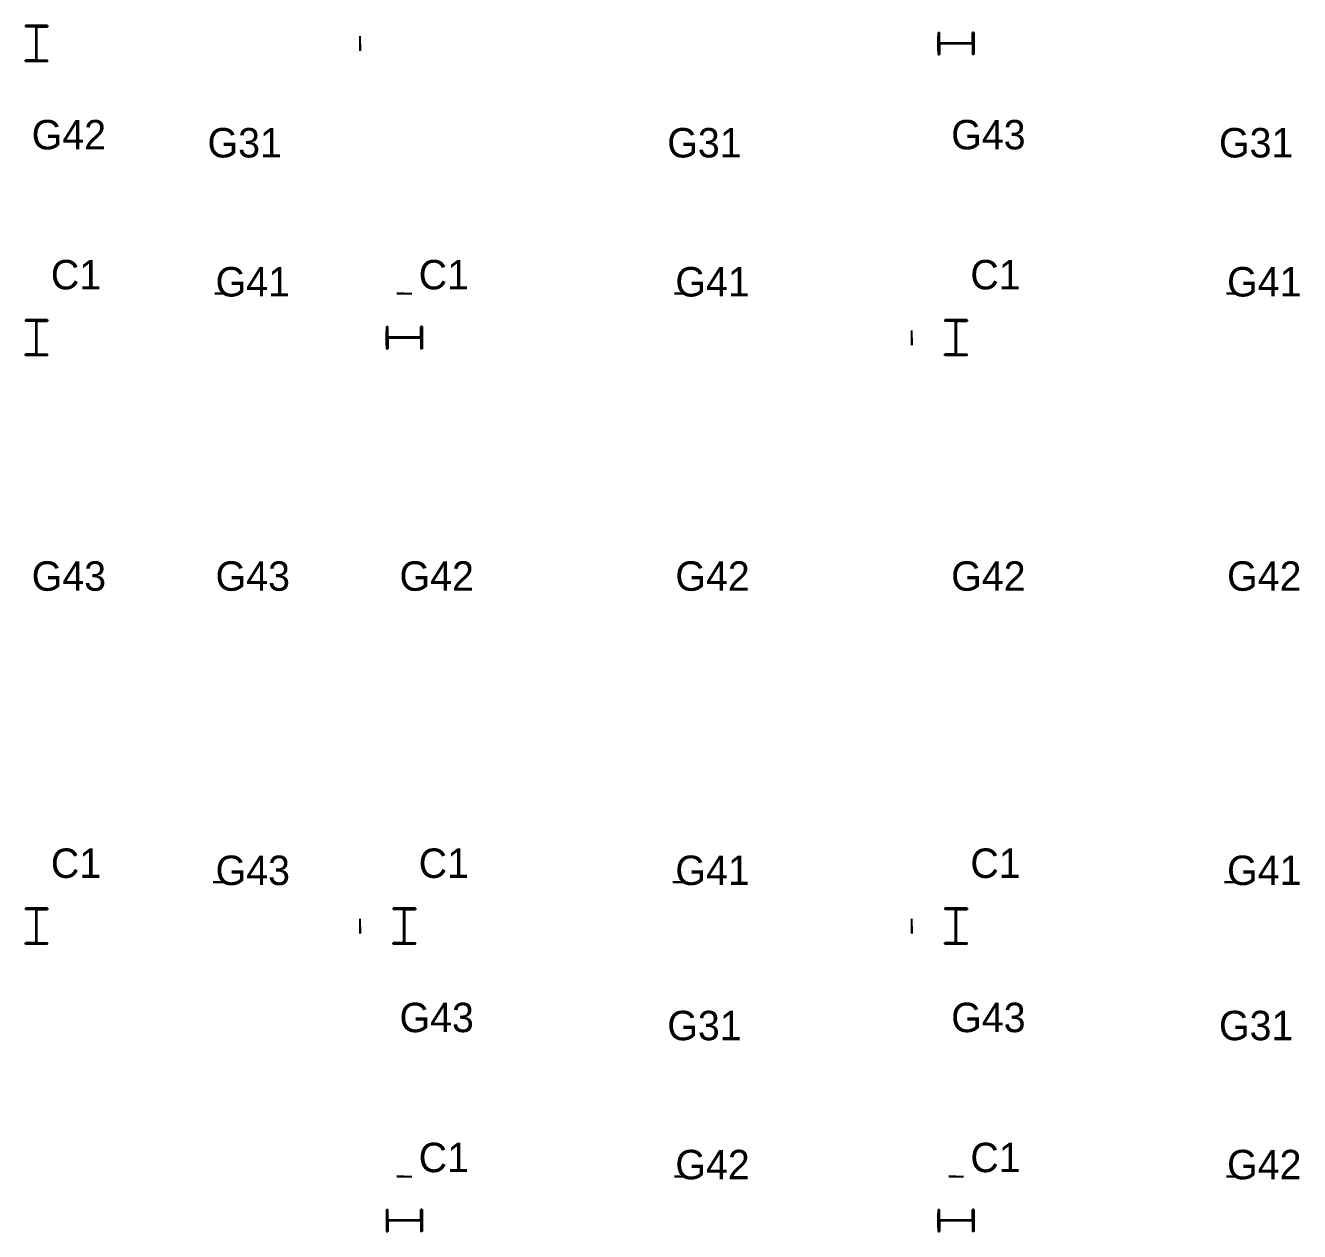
# Model space of a CAD drawing. Extents: x 0 to 468522, y -150 to 33063.
# Drawn here: x 199850 to 217169, y -150 to 16244 of the extents above; entities that cross this region are included whole.
import ezdxf
from ezdxf.enums import TextEntityAlignment as Align

# ---------------------------------------------------------------- set-up
doc = ezdxf.new("R2010")
doc.units = 0

msp = doc.modelspace()

# ---------------------------------------------------------------- linework, layer by layer
at = {"layer": 'C1'}
for p, q in [((200150, 16244, 3330), (199850, 16244, 3330)), ((199850, 16244, 3330), (199850, 16226, 3330)), ((200150, 16244), (199850, 16244)), ((199850, 16244), (199850, 16226)), ((199994.5, 16226, 3330), (199850, 16226, 3330)), ((199994.5, 16226), (199850, 16226)), ((199994.5, 15774, 3330), (199994.5, 16226, 3330)), ((199994.5, 16226, 3330), (199994.5, 16226, 3330)), ((199994.5, 16226, 3330), (199994.5, 16226, 3330)), ((199994.5, 16226, 3330), (199994.5, 16226, 3330)), ((199994.5, 15774), (199994.5, 16226)), ((199994.5, 16226), (199994.5, 16226)), ((199994.5, 16226), (199994.5, 16226)), ((199994.5, 16226), (199994.5, 16226)), ((200005.5, 15774, 3330), (200005.5, 16226, 3330)), ((200005.5, 16226, 3330), (200005.5, 16226, 3330)), ((200005.5, 16226, 3330), (200005.5, 16226, 3330)), ((200005.5, 16226, 3330), (200005.5, 16226, 3330)), ((200005.5, 16226, 3330), (200150, 16226, 3330)), ((200005.5, 15774), (200005.5, 16226)), ((200005.5, 16226), (200005.5, 16226)), ((200005.5, 16226), (200005.5, 16226)), ((200005.5, 16226), (200005.5, 16226)), ((200005.5, 16226), (200150, 16226)), ((200150, 16244, 3330), (200150, 16226, 3330)), ((200150, 16244), (200150, 16226)), ((212256, 16150, 3330), (212256, 15850, 3330)), ((212256, 16150, 3330), (212274, 16150, 3330)), ((212256, 16150), (212256, 15850)), ((212256, 16150), (212274, 16150)), ((212274, 16005.5, 3330), (212274, 16150, 3330)), ((212274, 16005.5), (212274, 16150)), ((212726, 16005.5, 3330), (212726, 16150, 3330)), ((212744, 16150, 3330), (212726, 16150, 3330)), ((212726, 16005.5), (212726, 16150)), ((212744, 16150), (212726, 16150)), ((212744, 16150, 3330), (212744, 15850, 3330)), ((212744, 16150), (212744, 15850)), ((212726, 16005.5, 3330), (212274, 16005.5, 3330)), ((212274, 16005.5, 3330), (212274, 16005.5, 3330)), ((212274, 16005.5, 3330), (212274, 16005.5, 3330)), ((212274, 16005.5, 3330), (212274, 16005.5, 3330)), ((212726, 16005.5), (212274, 16005.5)), ((212274, 16005.5), (212274, 16005.5)), ((212274, 16005.5), (212274, 16005.5)), ((212274, 16005.5), (212274, 16005.5)), ((212726, 15994.5, 3330), (212274, 15994.5, 3330)), ((212274, 15994.5, 3330), (212274, 15994.5, 3330)), ((212274, 15994.5, 3330), (212274, 15994.5, 3330)), ((212274, 15994.5, 3330), (212274, 15994.5, 3330)), ((212274, 15994.5, 3330), (212274, 15850, 3330)), ((212726, 15994.5), (212274, 15994.5)), ((212274, 15994.5), (212274, 15994.5)), ((212274, 15994.5), (212274, 15994.5)), ((212274, 15994.5), (212274, 15994.5)), ((212274, 15994.5), (212274, 15850)), ((212726, 16005.5, 3330), (212726, 16005.5, 3330)), ((212726, 16005.5, 3330), (212726, 16005.5, 3330)), ((212726, 16005.5, 3330), (212726, 16005.5, 3330)), ((212726, 16005.5), (212726, 16005.5)), ((212726, 16005.5), (212726, 16005.5)), ((212726, 16005.5), (212726, 16005.5)), ((212726, 15994.5, 3330), (212726, 15994.5, 3330)), ((212726, 15994.5, 3330), (212726, 15994.5, 3330)), ((212726, 15994.5, 3330), (212726, 15994.5, 3330)), ((212726, 15994.5, 3330), (212726, 15850, 3330)), ((212726, 15994.5), (212726, 15994.5)), ((212726, 15994.5), (212726, 15994.5)), ((212726, 15994.5), (212726, 15994.5)), ((212726, 15994.5), (212726, 15850)), ((199994.5, 15774, 3330), (199850, 15774, 3330)), ((199850, 15756, 3330), (199850, 15774, 3330)), ((199994.5, 15774), (199850, 15774)), ((199850, 15756), (199850, 15774)), ((199994.5, 15774, 3330), (199994.5, 15774, 3330)), ((199994.5, 15774, 3330), (199994.5, 15774, 3330)), ((199994.5, 15774, 3330), (199994.5, 15774, 3330)), ((199994.5, 15774), (199994.5, 15774)), ((199994.5, 15774), (199994.5, 15774)), ((199994.5, 15774), (199994.5, 15774)), ((200005.5, 15774, 3330), (200005.5, 15774, 3330)), ((200005.5, 15774, 3330), (200005.5, 15774, 3330)), ((200005.5, 15774, 3330), (200005.5, 15774, 3330)), ((200005.5, 15774, 3330), (200150, 15774, 3330)), ((200005.5, 15774), (200005.5, 15774)), ((200005.5, 15774), (200005.5, 15774)), ((200005.5, 15774), (200005.5, 15774)), ((200005.5, 15774), (200150, 15774)), ((200150, 15756, 3330), (200150, 15774, 3330)), ((200150, 15756), (200150, 15774)), ((212256, 15850, 3330), (212274, 15850, 3330)), ((212256, 15850), (212274, 15850)), ((212744, 15850, 3330), (212726, 15850, 3330)), ((212744, 15850), (212726, 15850)), ((200150, 15756, 3330), (199850, 15756, 3330)), ((200150, 15756), (199850, 15756)), ((200150, 12244, 3330), (199850, 12244, 3330)), ((199850, 12244, 3330), (199850, 12226, 3330)), ((200150, 12244), (199850, 12244)), ((199850, 12244), (199850, 12226)), ((199994.5, 12226, 3330), (199850, 12226, 3330)), ((199994.5, 12226), (199850, 12226)), ((199994.5, 11774, 3330), (199994.5, 12226, 3330)), ((199994.5, 12226, 3330), (199994.5, 12226, 3330)), ((199994.5, 12226, 3330), (199994.5, 12226, 3330)), ((199994.5, 12226, 3330), (199994.5, 12226, 3330)), ((199994.5, 11774), (199994.5, 12226)), ((199994.5, 12226), (199994.5, 12226)), ((199994.5, 12226), (199994.5, 12226)), ((199994.5, 12226), (199994.5, 12226)), ((200005.5, 11774, 3330), (200005.5, 12226, 3330)), ((200005.5, 12226, 3330), (200005.5, 12226, 3330)), ((200005.5, 12226, 3330), (200005.5, 12226, 3330)), ((200005.5, 12226, 3330), (200005.5, 12226, 3330)), ((200005.5, 12226, 3330), (200150, 12226, 3330)), ((200005.5, 11774), (200005.5, 12226)), ((200005.5, 12226), (200005.5, 12226)), ((200005.5, 12226), (200005.5, 12226)), ((200005.5, 12226), (200005.5, 12226)), ((200005.5, 12226), (200150, 12226)), ((200150, 12244, 3330), (200150, 12226, 3330)), ((200150, 12244), (200150, 12226)), ((204756, 12150, 3330), (204756, 11850, 3330)), ((204756, 12150, 3330), (204774, 12150, 3330)), ((204756, 12150), (204756, 11850)), ((204756, 12150), (204774, 12150)), ((204774, 12005.5, 3330), (204774, 12150, 3330)), ((204774, 12005.5), (204774, 12150)), ((205226, 12005.5, 3330), (205226, 12150, 3330)), ((205244, 12150, 3330), (205226, 12150, 3330)), ((205226, 12005.5), (205226, 12150)), ((205244, 12150), (205226, 12150)), ((205244, 12150, 3330), (205244, 11850, 3330)), ((205244, 12150), (205244, 11850)), ((212650, 12244, 3330), (212350, 12244, 3330)), ((212350, 12244, 3330), (212350, 12226, 3330)), ((212650, 12244), (212350, 12244)), ((212350, 12244), (212350, 12226)), ((212494.5, 12226, 3330), (212350, 12226, 3330)), ((212494.5, 12226), (212350, 12226)), ((212494.5, 11774, 3330), (212494.5, 12226, 3330)), ((212494.5, 12226, 3330), (212494.5, 12226, 3330)), ((212494.5, 12226, 3330), (212494.5, 12226, 3330)), ((212494.5, 12226, 3330), (212494.5, 12226, 3330)), ((212494.5, 11774), (212494.5, 12226)), ((212494.5, 12226), (212494.5, 12226)), ((212494.5, 12226), (212494.5, 12226)), ((212494.5, 12226), (212494.5, 12226)), ((212505.5, 11774, 3330), (212505.5, 12226, 3330)), ((212505.5, 12226, 3330), (212505.5, 12226, 3330)), ((212505.5, 12226, 3330), (212505.5, 12226, 3330)), ((212505.5, 12226, 3330), (212505.5, 12226, 3330)), ((212505.5, 12226, 3330), (212650, 12226, 3330)), ((212505.5, 11774), (212505.5, 12226)), ((212505.5, 12226), (212505.5, 12226)), ((212505.5, 12226), (212505.5, 12226)), ((212505.5, 12226), (212505.5, 12226)), ((212505.5, 12226), (212650, 12226)), ((212650, 12244, 3330), (212650, 12226, 3330)), ((212650, 12244), (212650, 12226)), ((205226, 12005.5, 3330), (204774, 12005.5, 3330)), ((204774, 12005.5, 3330), (204774, 12005.5, 3330)), ((204774, 12005.5, 3330), (204774, 12005.5, 3330)), ((204774, 12005.5, 3330), (204774, 12005.5, 3330)), ((205226, 12005.5), (204774, 12005.5)), ((204774, 12005.5), (204774, 12005.5)), ((204774, 12005.5), (204774, 12005.5)), ((204774, 12005.5), (204774, 12005.5)), ((205226, 11994.5, 3330), (204774, 11994.5, 3330)), ((204774, 11994.5, 3330), (204774, 11994.5, 3330)), ((204774, 11994.5, 3330), (204774, 11994.5, 3330)), ((204774, 11994.5, 3330), (204774, 11994.5, 3330)), ((204774, 11994.5, 3330), (204774, 11850, 3330)), ((205226, 11994.5), (204774, 11994.5)), ((204774, 11994.5), (204774, 11994.5)), ((204774, 11994.5), (204774, 11994.5)), ((204774, 11994.5), (204774, 11994.5)), ((204774, 11994.5), (204774, 11850)), ((205226, 12005.5, 3330), (205226, 12005.5, 3330)), ((205226, 12005.5, 3330), (205226, 12005.5, 3330)), ((205226, 12005.5, 3330), (205226, 12005.5, 3330)), ((205226, 12005.5), (205226, 12005.5)), ((205226, 12005.5), (205226, 12005.5)), ((205226, 12005.5), (205226, 12005.5)), ((205226, 11994.5, 3330), (205226, 11994.5, 3330)), ((205226, 11994.5, 3330), (205226, 11994.5, 3330)), ((205226, 11994.5, 3330), (205226, 11994.5, 3330)), ((205226, 11994.5, 3330), (205226, 11850, 3330)), ((205226, 11994.5), (205226, 11994.5)), ((205226, 11994.5), (205226, 11994.5)), ((205226, 11994.5), (205226, 11994.5)), ((205226, 11994.5), (205226, 11850)), ((204756, 11850, 3330), (204774, 11850, 3330)), ((204756, 11850), (204774, 11850)), ((205244, 11850, 3330), (205226, 11850, 3330)), ((205244, 11850), (205226, 11850)), ((199994.5, 11774, 3330), (199850, 11774, 3330)), ((199850, 11756, 3330), (199850, 11774, 3330)), ((199994.5, 11774), (199850, 11774)), ((199850, 11756), (199850, 11774)), ((200150, 11756, 3330), (199850, 11756, 3330)), ((200150, 11756), (199850, 11756)), ((199994.5, 11774, 3330), (199994.5, 11774, 3330)), ((199994.5, 11774, 3330), (199994.5, 11774, 3330)), ((199994.5, 11774, 3330), (199994.5, 11774, 3330)), ((199994.5, 11774), (199994.5, 11774)), ((199994.5, 11774), (199994.5, 11774)), ((199994.5, 11774), (199994.5, 11774)), ((200005.5, 11774, 3330), (200005.5, 11774, 3330)), ((200005.5, 11774, 3330), (200005.5, 11774, 3330)), ((200005.5, 11774, 3330), (200005.5, 11774, 3330)), ((200005.5, 11774, 3330), (200150, 11774, 3330)), ((200005.5, 11774), (200005.5, 11774)), ((200005.5, 11774), (200005.5, 11774)), ((200005.5, 11774), (200005.5, 11774)), ((200005.5, 11774), (200150, 11774)), ((200150, 11756, 3330), (200150, 11774, 3330)), ((200150, 11756), (200150, 11774)), ((212494.5, 11774, 3330), (212350, 11774, 3330)), ((212350, 11756, 3330), (212350, 11774, 3330)), ((212494.5, 11774), (212350, 11774)), ((212350, 11756), (212350, 11774)), ((212650, 11756, 3330), (212350, 11756, 3330)), ((212650, 11756), (212350, 11756)), ((212494.5, 11774, 3330), (212494.5, 11774, 3330)), ((212494.5, 11774, 3330), (212494.5, 11774, 3330)), ((212494.5, 11774, 3330), (212494.5, 11774, 3330)), ((212494.5, 11774), (212494.5, 11774)), ((212494.5, 11774), (212494.5, 11774)), ((212494.5, 11774), (212494.5, 11774)), ((212505.5, 11774, 3330), (212505.5, 11774, 3330)), ((212505.5, 11774, 3330), (212505.5, 11774, 3330)), ((212505.5, 11774, 3330), (212505.5, 11774, 3330)), ((212505.5, 11774, 3330), (212650, 11774, 3330)), ((212505.5, 11774), (212505.5, 11774)), ((212505.5, 11774), (212505.5, 11774)), ((212505.5, 11774), (212505.5, 11774)), ((212505.5, 11774), (212650, 11774)), ((212650, 11756, 3330), (212650, 11774, 3330)), ((212650, 11756), (212650, 11774)), ((200150, 4244, 3330), (199850, 4244, 3330)), ((199850, 4244, 3330), (199850, 4226, 3330)), ((200150, 4244), (199850, 4244)), ((199850, 4244), (199850, 4226)), ((199994.5, 4226, 3330), (199850, 4226, 3330)), ((199994.5, 4226), (199850, 4226)), ((199994.5, 3774, 3330), (199994.5, 4226, 3330)), ((199994.5, 4226, 3330), (199994.5, 4226, 3330)), ((199994.5, 4226, 3330), (199994.5, 4226, 3330)), ((199994.5, 4226, 3330), (199994.5, 4226, 3330)), ((199994.5, 3774), (199994.5, 4226)), ((199994.5, 4226), (199994.5, 4226)), ((199994.5, 4226), (199994.5, 4226)), ((199994.5, 4226), (199994.5, 4226)), ((200005.5, 3774, 3330), (200005.5, 4226, 3330)), ((200005.5, 4226, 3330), (200005.5, 4226, 3330)), ((200005.5, 4226, 3330), (200005.5, 4226, 3330)), ((200005.5, 4226, 3330), (200005.5, 4226, 3330)), ((200005.5, 4226, 3330), (200150, 4226, 3330)), ((200005.5, 3774), (200005.5, 4226)), ((200005.5, 4226), (200005.5, 4226)), ((200005.5, 4226), (200005.5, 4226)), ((200005.5, 4226), (200005.5, 4226)), ((200005.5, 4226), (200150, 4226)), ((200150, 4244, 3330), (200150, 4226, 3330)), ((200150, 4244), (200150, 4226)), ((205150, 4244, 3330), (204850, 4244, 3330)), ((204850, 4244, 3330), (204850, 4226, 3330)), ((205150, 4244), (204850, 4244)), ((204850, 4244), (204850, 4226)), ((204994.5, 4226, 3330), (204850, 4226, 3330)), ((204994.5, 4226), (204850, 4226)), ((204994.5, 3774, 3330), (204994.5, 4226, 3330)), ((204994.5, 4226, 3330), (204994.5, 4226, 3330)), ((204994.5, 4226, 3330), (204994.5, 4226, 3330)), ((204994.5, 4226, 3330), (204994.5, 4226, 3330)), ((204994.5, 3774), (204994.5, 4226)), ((204994.5, 4226), (204994.5, 4226)), ((204994.5, 4226), (204994.5, 4226)), ((204994.5, 4226), (204994.5, 4226)), ((205005.5, 3774, 3330), (205005.5, 4226, 3330)), ((205005.5, 4226, 3330), (205005.5, 4226, 3330)), ((205005.5, 4226, 3330), (205005.5, 4226, 3330)), ((205005.5, 4226, 3330), (205005.5, 4226, 3330)), ((205005.5, 4226, 3330), (205150, 4226, 3330)), ((205005.5, 3774), (205005.5, 4226)), ((205005.5, 4226), (205005.5, 4226)), ((205005.5, 4226), (205005.5, 4226)), ((205005.5, 4226), (205005.5, 4226)), ((205005.5, 4226), (205150, 4226)), ((205150, 4244, 3330), (205150, 4226, 3330)), ((205150, 4244), (205150, 4226)), ((212650, 4244, 3330), (212350, 4244, 3330)), ((212350, 4244, 3330), (212350, 4226, 3330)), ((212650, 4244), (212350, 4244)), ((212350, 4244), (212350, 4226)), ((212494.5, 4226, 3330), (212350, 4226, 3330)), ((212494.5, 4226), (212350, 4226)), ((212494.5, 3774, 3330), (212494.5, 4226, 3330)), ((212494.5, 4226, 3330), (212494.5, 4226, 3330)), ((212494.5, 4226, 3330), (212494.5, 4226, 3330)), ((212494.5, 4226, 3330), (212494.5, 4226, 3330)), ((212494.5, 3774), (212494.5, 4226)), ((212494.5, 4226), (212494.5, 4226)), ((212494.5, 4226), (212494.5, 4226)), ((212494.5, 4226), (212494.5, 4226)), ((212505.5, 3774, 3330), (212505.5, 4226, 3330)), ((212505.5, 4226, 3330), (212505.5, 4226, 3330)), ((212505.5, 4226, 3330), (212505.5, 4226, 3330)), ((212505.5, 4226, 3330), (212505.5, 4226, 3330)), ((212505.5, 4226, 3330), (212650, 4226, 3330)), ((212505.5, 3774), (212505.5, 4226)), ((212505.5, 4226), (212505.5, 4226)), ((212505.5, 4226), (212505.5, 4226)), ((212505.5, 4226), (212505.5, 4226)), ((212505.5, 4226), (212650, 4226)), ((212650, 4244, 3330), (212650, 4226, 3330)), ((212650, 4244), (212650, 4226)), ((199994.5, 3774, 3330), (199850, 3774, 3330)), ((199850, 3756, 3330), (199850, 3774, 3330)), ((199994.5, 3774), (199850, 3774)), ((199850, 3756), (199850, 3774)), ((200150, 3756, 3330), (199850, 3756, 3330)), ((200150, 3756), (199850, 3756)), ((199994.5, 3774, 3330), (199994.5, 3774, 3330)), ((199994.5, 3774, 3330), (199994.5, 3774, 3330)), ((199994.5, 3774, 3330), (199994.5, 3774, 3330)), ((199994.5, 3774), (199994.5, 3774)), ((199994.5, 3774), (199994.5, 3774)), ((199994.5, 3774), (199994.5, 3774)), ((200005.5, 3774, 3330), (200005.5, 3774, 3330)), ((200005.5, 3774, 3330), (200005.5, 3774, 3330)), ((200005.5, 3774, 3330), (200005.5, 3774, 3330)), ((200005.5, 3774, 3330), (200150, 3774, 3330)), ((200005.5, 3774), (200005.5, 3774)), ((200005.5, 3774), (200005.5, 3774)), ((200005.5, 3774), (200005.5, 3774)), ((200005.5, 3774), (200150, 3774)), ((200150, 3756, 3330), (200150, 3774, 3330)), ((200150, 3756), (200150, 3774)), ((204994.5, 3774, 3330), (204850, 3774, 3330)), ((204850, 3756, 3330), (204850, 3774, 3330)), ((204994.5, 3774), (204850, 3774)), ((204850, 3756), (204850, 3774)), ((205150, 3756, 3330), (204850, 3756, 3330)), ((205150, 3756), (204850, 3756)), ((204994.5, 3774, 3330), (204994.5, 3774, 3330)), ((204994.5, 3774, 3330), (204994.5, 3774, 3330)), ((204994.5, 3774, 3330), (204994.5, 3774, 3330)), ((204994.5, 3774), (204994.5, 3774)), ((204994.5, 3774), (204994.5, 3774)), ((204994.5, 3774), (204994.5, 3774)), ((205005.5, 3774, 3330), (205005.5, 3774, 3330)), ((205005.5, 3774, 3330), (205005.5, 3774, 3330)), ((205005.5, 3774, 3330), (205005.5, 3774, 3330)), ((205005.5, 3774, 3330), (205150, 3774, 3330)), ((205005.5, 3774), (205005.5, 3774)), ((205005.5, 3774), (205005.5, 3774)), ((205005.5, 3774), (205005.5, 3774)), ((205005.5, 3774), (205150, 3774)), ((205150, 3756, 3330), (205150, 3774, 3330)), ((205150, 3756), (205150, 3774)), ((212494.5, 3774, 3330), (212350, 3774, 3330)), ((212350, 3756, 3330), (212350, 3774, 3330)), ((212494.5, 3774), (212350, 3774)), ((212350, 3756), (212350, 3774)), ((212650, 3756, 3330), (212350, 3756, 3330)), ((212650, 3756), (212350, 3756)), ((212494.5, 3774, 3330), (212494.5, 3774, 3330)), ((212494.5, 3774, 3330), (212494.5, 3774, 3330)), ((212494.5, 3774, 3330), (212494.5, 3774, 3330)), ((212494.5, 3774), (212494.5, 3774)), ((212494.5, 3774), (212494.5, 3774)), ((212494.5, 3774), (212494.5, 3774)), ((212505.5, 3774, 3330), (212505.5, 3774, 3330)), ((212505.5, 3774, 3330), (212505.5, 3774, 3330)), ((212505.5, 3774, 3330), (212505.5, 3774, 3330)), ((212505.5, 3774, 3330), (212650, 3774, 3330)), ((212505.5, 3774), (212505.5, 3774)), ((212505.5, 3774), (212505.5, 3774)), ((212505.5, 3774), (212505.5, 3774)), ((212505.5, 3774), (212650, 3774)), ((212650, 3756, 3330), (212650, 3774, 3330)), ((212650, 3756), (212650, 3774)), ((204756, 150, 3330), (204756, -150, 3330)), ((204756, 150, 3330), (204774, 150, 3330)), ((204756, 150), (204756, -150)), ((204756, 150), (204774, 150)), ((204774, 5.5, 3330), (204774, 150, 3330)), ((204774, 5.5), (204774, 150)), ((205226, 5.5, 3330), (204774, 5.5, 3330)), ((204774, 5.5, 3330), (204774, 5.5, 3330)), ((204774, 5.5, 3330), (204774, 5.5, 3330)), ((204774, 5.5, 3330), (204774, 5.5, 3330)), ((205226, 5.5), (204774, 5.5)), ((204774, 5.5), (204774, 5.5)), ((204774, 5.5), (204774, 5.5)), ((204774, 5.5), (204774, 5.5)), ((205226, 5.5, 3330), (205226, 150, 3330)), ((205244, 150, 3330), (205226, 150, 3330)), ((205226, 5.5), (205226, 150)), ((205244, 150), (205226, 150)), ((205226, 5.5, 3330), (205226, 5.5, 3330)), ((205226, 5.5, 3330), (205226, 5.5, 3330)), ((205226, 5.5, 3330), (205226, 5.5, 3330)), ((205226, 5.5), (205226, 5.5)), ((205226, 5.5), (205226, 5.5)), ((205226, 5.5), (205226, 5.5)), ((205244, 150, 3330), (205244, -150, 3330)), ((205244, 150), (205244, -150)), ((212256, 150, 3330), (212256, -150, 3330)), ((212256, 150, 3330), (212274, 150, 3330)), ((212256, 150), (212256, -150)), ((212256, 150), (212274, 150)), ((212274, 5.5, 3330), (212274, 150, 3330)), ((212274, 5.5), (212274, 150)), ((212726, 5.5, 3330), (212274, 5.5, 3330)), ((212274, 5.5, 3330), (212274, 5.5, 3330)), ((212274, 5.5, 3330), (212274, 5.5, 3330)), ((212274, 5.5, 3330), (212274, 5.5, 3330)), ((212726, 5.5), (212274, 5.5)), ((212274, 5.5), (212274, 5.5)), ((212274, 5.5), (212274, 5.5)), ((212274, 5.5), (212274, 5.5)), ((212726, 5.5, 3330), (212726, 150, 3330)), ((212744, 150, 3330), (212726, 150, 3330)), ((212726, 5.5), (212726, 150)), ((212744, 150), (212726, 150)), ((212726, 5.5, 3330), (212726, 5.5, 3330)), ((212726, 5.5, 3330), (212726, 5.5, 3330)), ((212726, 5.5, 3330), (212726, 5.5, 3330)), ((212726, 5.5), (212726, 5.5)), ((212726, 5.5), (212726, 5.5)), ((212726, 5.5), (212726, 5.5)), ((212744, 150, 3330), (212744, -150, 3330)), ((212744, 150), (212744, -150)), ((204756, -150, 3330), (204774, -150, 3330)), ((204756, -150), (204774, -150)), ((205226, -5.5, 3330), (204774, -5.5, 3330)), ((204774, -5.5, 3330), (204774, -5.5, 3330)), ((204774, -5.5, 3330), (204774, -5.5, 3330)), ((204774, -5.5, 3330), (204774, -5.5, 3330)), ((204774, -5.5, 3330), (204774, -150, 3330)), ((205226, -5.5), (204774, -5.5)), ((204774, -5.5), (204774, -5.5)), ((204774, -5.5), (204774, -5.5)), ((204774, -5.5), (204774, -5.5)), ((204774, -5.5), (204774, -150)), ((205226, -5.5, 3330), (205226, -5.5, 3330)), ((205226, -5.5, 3330), (205226, -5.5, 3330)), ((205226, -5.5, 3330), (205226, -5.5, 3330)), ((205226, -5.5, 3330), (205226, -150, 3330)), ((205226, -5.5), (205226, -5.5)), ((205226, -5.5), (205226, -5.5)), ((205226, -5.5), (205226, -5.5)), ((205226, -5.5), (205226, -150)), ((205244, -150, 3330), (205226, -150, 3330)), ((205244, -150), (205226, -150)), ((212256, -150, 3330), (212274, -150, 3330)), ((212256, -150), (212274, -150)), ((212726, -5.5, 3330), (212274, -5.5, 3330)), ((212274, -5.5, 3330), (212274, -5.5, 3330)), ((212274, -5.5, 3330), (212274, -5.5, 3330)), ((212274, -5.5, 3330), (212274, -5.5, 3330)), ((212274, -5.5, 3330), (212274, -150, 3330)), ((212726, -5.5), (212274, -5.5)), ((212274, -5.5), (212274, -5.5)), ((212274, -5.5), (212274, -5.5)), ((212274, -5.5), (212274, -5.5)), ((212274, -5.5), (212274, -150)), ((212726, -5.5, 3330), (212726, -5.5, 3330)), ((212726, -5.5, 3330), (212726, -5.5, 3330)), ((212726, -5.5, 3330), (212726, -5.5, 3330)), ((212726, -5.5, 3330), (212726, -150, 3330)), ((212726, -5.5), (212726, -5.5)), ((212726, -5.5), (212726, -5.5)), ((212726, -5.5), (212726, -5.5)), ((212726, -5.5), (212726, -150)), ((212744, -150, 3330), (212726, -150, 3330)), ((212744, -150), (212726, -150))]:
    msp.add_line(p, q, dxfattribs=at)
at = {"layer": 'G31', "extrusion": (0, 1, 0)}
for p, q in [((202425, 12600, 3480), (202575, 12600, 3480)), ((202425, 12600, 3180), (202575, 12600, 3180)), ((202496.75, 12600, 3471), (202425, 12600, 3471)), ((202425, 12600, 3480), (202425, 12600, 3471)), ((202496.75, 12600, 3189), (202425, 12600, 3189)), ((202425, 12600, 3180), (202425, 12600, 3189)), ((202496.75, 12600, 3189), (202496.75, 12600, 3471)), ((202496.75, 12600, 3471), (202496.75, 12600, 3471)), ((202496.75, 12600, 3189), (202496.75, 12600, 3189)), ((202496.75, 12600, 3471), (202496.75, 12600, 3471)), ((202496.75, 12600, 3189), (202496.75, 12600, 3189)), ((202496.75, 12600, 3471), (202496.75, 12600, 3471)), ((202496.75, 12600, 3189), (202496.75, 12600, 3189)), ((202503.25, 12600, 3189), (202503.25, 12600, 3471)), ((202503.25, 12600, 3189), (202503.25, 12600, 3189)), ((202503.25, 12600, 3471), (202503.25, 12600, 3471)), ((202503.25, 12600, 3189), (202503.25, 12600, 3189)), ((202503.25, 12600, 3471), (202503.25, 12600, 3471)), ((202503.25, 12600, 3189), (202503.25, 12600, 3189)), ((202503.25, 12600, 3471), (202503.25, 12600, 3471)), ((202503.25, 12600, 3471), (202575, 12600, 3471)), ((202503.25, 12600, 3189), (202575, 12600, 3189)), ((202575, 12600, 3480), (202575, 12600, 3471)), ((202575, 12600, 3180), (202575, 12600, 3189)), ((208675, 12600, 3480), (208825, 12600, 3480)), ((208675, 12600, 3180), (208825, 12600, 3180)), ((208746.75, 12600, 3471), (208675, 12600, 3471)), ((208675, 12600, 3480), (208675, 12600, 3471)), ((208746.75, 12600, 3189), (208675, 12600, 3189)), ((208675, 12600, 3180), (208675, 12600, 3189)), ((208746.75, 12600, 3189), (208746.75, 12600, 3471)), ((208746.75, 12600, 3471), (208746.75, 12600, 3471)), ((208746.75, 12600, 3189), (208746.75, 12600, 3189)), ((208746.75, 12600, 3471), (208746.75, 12600, 3471)), ((208746.75, 12600, 3189), (208746.75, 12600, 3189)), ((208746.75, 12600, 3471), (208746.75, 12600, 3471)), ((208746.75, 12600, 3189), (208746.75, 12600, 3189)), ((208753.25, 12600, 3189), (208753.25, 12600, 3471)), ((208753.25, 12600, 3189), (208753.25, 12600, 3189)), ((208753.25, 12600, 3471), (208753.25, 12600, 3471)), ((208753.25, 12600, 3189), (208753.25, 12600, 3189)), ((208753.25, 12600, 3471), (208753.25, 12600, 3471)), ((208753.25, 12600, 3189), (208753.25, 12600, 3189)), ((208753.25, 12600, 3471), (208753.25, 12600, 3471)), ((208753.25, 12600, 3471), (208825, 12600, 3471)), ((208753.25, 12600, 3189), (208825, 12600, 3189)), ((208825, 12600, 3480), (208825, 12600, 3471)), ((208825, 12600, 3180), (208825, 12600, 3189)), ((216175, 12600, 3480), (216325, 12600, 3480)), ((216175, 12600, 3180), (216325, 12600, 3180)), ((216246.75, 12600, 3471), (216175, 12600, 3471)), ((216175, 12600, 3480), (216175, 12600, 3471)), ((216246.75, 12600, 3189), (216175, 12600, 3189)), ((216175, 12600, 3180), (216175, 12600, 3189)), ((216246.75, 12600, 3189), (216246.75, 12600, 3471)), ((216246.75, 12600, 3471), (216246.75, 12600, 3471)), ((216246.75, 12600, 3189), (216246.75, 12600, 3189)), ((216246.75, 12600, 3471), (216246.75, 12600, 3471)), ((216246.75, 12600, 3189), (216246.75, 12600, 3189)), ((216246.75, 12600, 3471), (216246.75, 12600, 3471)), ((216246.75, 12600, 3189), (216246.75, 12600, 3189)), ((216253.25, 12600, 3189), (216253.25, 12600, 3471)), ((216253.25, 12600, 3189), (216253.25, 12600, 3189)), ((216253.25, 12600, 3471), (216253.25, 12600, 3471)), ((216253.25, 12600, 3189), (216253.25, 12600, 3189)), ((216253.25, 12600, 3471), (216253.25, 12600, 3471)), ((216253.25, 12600, 3189), (216253.25, 12600, 3189)), ((216253.25, 12600, 3471), (216253.25, 12600, 3471)), ((216253.25, 12600, 3471), (216325, 12600, 3471)), ((216253.25, 12600, 3189), (216325, 12600, 3189)), ((216325, 12600, 3480), (216325, 12600, 3471)), ((216325, 12600, 3180), (216325, 12600, 3189)), ((208675, 600, 3480), (208825, 600, 3480)), ((208675, 600, 3180), (208825, 600, 3180)), ((208746.75, 600, 3471), (208675, 600, 3471)), ((208675, 600, 3480), (208675, 600, 3471)), ((208746.75, 600, 3189), (208675, 600, 3189)), ((208675, 600, 3180), (208675, 600, 3189)), ((208746.75, 600, 3189), (208746.75, 600, 3471)), ((208746.75, 600, 3471), (208746.75, 600, 3471)), ((208746.75, 600, 3189), (208746.75, 600, 3189)), ((208746.75, 600, 3471), (208746.75, 600, 3471)), ((208746.75, 600, 3189), (208746.75, 600, 3189)), ((208746.75, 600, 3471), (208746.75, 600, 3471)), ((208746.75, 600, 3189), (208746.75, 600, 3189)), ((208753.25, 600, 3189), (208753.25, 600, 3471)), ((208753.25, 600, 3189), (208753.25, 600, 3189)), ((208753.25, 600, 3471), (208753.25, 600, 3471)), ((208753.25, 600, 3189), (208753.25, 600, 3189)), ((208753.25, 600, 3471), (208753.25, 600, 3471)), ((208753.25, 600, 3189), (208753.25, 600, 3189)), ((208753.25, 600, 3471), (208753.25, 600, 3471)), ((208753.25, 600, 3471), (208825, 600, 3471)), ((208753.25, 600, 3189), (208825, 600, 3189)), ((208825, 600, 3480), (208825, 600, 3471)), ((208825, 600, 3180), (208825, 600, 3189)), ((216175, 600, 3480), (216325, 600, 3480)), ((216175, 600, 3180), (216325, 600, 3180)), ((216246.75, 600, 3471), (216175, 600, 3471)), ((216175, 600, 3480), (216175, 600, 3471)), ((216246.75, 600, 3189), (216175, 600, 3189)), ((216175, 600, 3180), (216175, 600, 3189)), ((216246.75, 600, 3189), (216246.75, 600, 3471)), ((216246.75, 600, 3471), (216246.75, 600, 3471)), ((216246.75, 600, 3189), (216246.75, 600, 3189)), ((216246.75, 600, 3471), (216246.75, 600, 3471)), ((216246.75, 600, 3189), (216246.75, 600, 3189)), ((216246.75, 600, 3471), (216246.75, 600, 3471)), ((216246.75, 600, 3189), (216246.75, 600, 3189)), ((216253.25, 600, 3189), (216253.25, 600, 3471)), ((216253.25, 600, 3189), (216253.25, 600, 3189)), ((216253.25, 600, 3471), (216253.25, 600, 3471)), ((216253.25, 600, 3189), (216253.25, 600, 3189)), ((216253.25, 600, 3471), (216253.25, 600, 3471)), ((216253.25, 600, 3189), (216253.25, 600, 3189)), ((216253.25, 600, 3471), (216253.25, 600, 3471)), ((216253.25, 600, 3471), (216325, 600, 3471)), ((216253.25, 600, 3189), (216325, 600, 3189)), ((216325, 600, 3480), (216325, 600, 3471)), ((216325, 600, 3180), (216325, 600, 3189))]:
    msp.add_line(p, q, dxfattribs=at)
at = {"layer": 'G41', "extrusion": (-1, 0, 0)}
for p, q in [((212256, 15900, 3530), (212256, 16100, 3530)), ((212256, 15900, 3130), (212256, 16100, 3130)), ((212256, 16006, 3508), (212256, 16100, 3508)), ((212256, 16100, 3530), (212256, 16100, 3508)), ((212256, 16006, 3152), (212256, 16100, 3152)), ((212256, 16100, 3130), (212256, 16100, 3152)), ((212256, 16006, 3152), (212256, 16006, 3508)), ((212256, 16006, 3152), (212256, 16006, 3152)), ((212256, 16006, 3508), (212256, 16006, 3508)), ((212256, 16006, 3152), (212256, 16006, 3152)), ((212256, 16006, 3508), (212256, 16006, 3508)), ((212256, 16006, 3152), (212256, 16006, 3152)), ((212256, 16006, 3508), (212256, 16006, 3508)), ((212256, 15994, 3152), (212256, 15994, 3508)), ((212256, 15994, 3508), (212256, 15994, 3508)), ((212256, 15994, 3152), (212256, 15994, 3152)), ((212256, 15994, 3508), (212256, 15994, 3508)), ((212256, 15994, 3152), (212256, 15994, 3152)), ((212256, 15994, 3508), (212256, 15994, 3508)), ((212256, 15994, 3152), (212256, 15994, 3152)), ((212256, 15994, 3508), (212256, 15900, 3508)), ((212256, 15994, 3152), (212256, 15900, 3152)), ((212256, 15900, 3530), (212256, 15900, 3508)), ((212256, 15900, 3130), (212256, 15900, 3152)), ((204756, 11900, 3530), (204756, 12100, 3530)), ((204756, 11900, 3130), (204756, 12100, 3130)), ((204756, 12006, 3508), (204756, 12100, 3508)), ((204756, 12100, 3530), (204756, 12100, 3508)), ((204756, 12006, 3152), (204756, 12100, 3152)), ((204756, 12100, 3130), (204756, 12100, 3152)), ((204756, 12006, 3152), (204756, 12006, 3508)), ((204756, 12006, 3152), (204756, 12006, 3152)), ((204756, 12006, 3508), (204756, 12006, 3508)), ((204756, 12006, 3152), (204756, 12006, 3152)), ((204756, 12006, 3508), (204756, 12006, 3508)), ((204756, 12006, 3152), (204756, 12006, 3152)), ((204756, 12006, 3508), (204756, 12006, 3508)), ((204756, 11994, 3152), (204756, 11994, 3508)), ((204756, 11994, 3508), (204756, 11994, 3508)), ((204756, 11994, 3152), (204756, 11994, 3152)), ((204756, 11994, 3508), (204756, 11994, 3508)), ((204756, 11994, 3152), (204756, 11994, 3152)), ((204756, 11994, 3508), (204756, 11994, 3508)), ((204756, 11994, 3152), (204756, 11994, 3152)), ((204756, 11994, 3508), (204756, 11900, 3508)), ((204756, 11994, 3152), (204756, 11900, 3152)), ((211900, 11900, 3530), (211900, 12100, 3530)), ((211900, 11900, 3130), (211900, 12100, 3130)), ((211900, 12006, 3508), (211900, 12100, 3508)), ((211900, 12100, 3530), (211900, 12100, 3508)), ((211900, 12006, 3152), (211900, 12100, 3152)), ((211900, 12100, 3130), (211900, 12100, 3152)), ((211900, 12006, 3152), (211900, 12006, 3508)), ((211900, 12006, 3152), (211900, 12006, 3152)), ((211900, 12006, 3508), (211900, 12006, 3508)), ((211900, 12006, 3152), (211900, 12006, 3152)), ((211900, 12006, 3508), (211900, 12006, 3508)), ((211900, 12006, 3152), (211900, 12006, 3152)), ((211900, 12006, 3508), (211900, 12006, 3508)), ((211900, 11994, 3152), (211900, 11994, 3508)), ((211900, 11994, 3508), (211900, 11994, 3508)), ((211900, 11994, 3152), (211900, 11994, 3152)), ((211900, 11994, 3508), (211900, 11994, 3508)), ((211900, 11994, 3152), (211900, 11994, 3152)), ((211900, 11994, 3508), (211900, 11994, 3508)), ((211900, 11994, 3152), (211900, 11994, 3152)), ((211900, 11994, 3508), (211900, 11900, 3508)), ((211900, 11994, 3152), (211900, 11900, 3152)), ((204756, 11900, 3530), (204756, 11900, 3508)), ((204756, 11900, 3130), (204756, 11900, 3152)), ((211900, 11900, 3530), (211900, 11900, 3508)), ((211900, 11900, 3130), (211900, 11900, 3152)), ((211900, 3900, 3530), (211900, 4100, 3530)), ((211900, 3900, 3130), (211900, 4100, 3130)), ((211900, 4006, 3508), (211900, 4100, 3508)), ((211900, 4100, 3530), (211900, 4100, 3508)), ((211900, 4006, 3152), (211900, 4100, 3152)), ((211900, 4100, 3130), (211900, 4100, 3152)), ((211900, 4006, 3152), (211900, 4006, 3508)), ((211900, 4006, 3152), (211900, 4006, 3152)), ((211900, 4006, 3508), (211900, 4006, 3508)), ((211900, 4006, 3152), (211900, 4006, 3152)), ((211900, 4006, 3508), (211900, 4006, 3508)), ((211900, 4006, 3152), (211900, 4006, 3152)), ((211900, 4006, 3508), (211900, 4006, 3508)), ((211900, 3994, 3152), (211900, 3994, 3508)), ((211900, 3994, 3508), (211900, 3994, 3508)), ((211900, 3994, 3152), (211900, 3994, 3152)), ((211900, 3994, 3508), (211900, 3994, 3508)), ((211900, 3994, 3152), (211900, 3994, 3152)), ((211900, 3994, 3508), (211900, 3994, 3508)), ((211900, 3994, 3152), (211900, 3994, 3152)), ((211900, 3994, 3508), (211900, 3900, 3508)), ((211900, 3994, 3152), (211900, 3900, 3152)), ((211900, 3900, 3530), (211900, 3900, 3508)), ((211900, 3900, 3130), (211900, 3900, 3152))]:
    msp.add_line(p, q, dxfattribs=at)
at = {"layer": 'G41', "extrusion": (0, 1, 0)}
for p, q in [((204900, 12600, 3530), (205100, 12600, 3530)), ((204900, 12600, 3130), (205100, 12600, 3130)), ((204994, 12600, 3508), (204900, 12600, 3508)), ((204900, 12600, 3530), (204900, 12600, 3508)), ((204994, 12600, 3152), (204900, 12600, 3152)), ((204900, 12600, 3130), (204900, 12600, 3152)), ((204994, 12600, 3152), (204994, 12600, 3508)), ((204994, 12600, 3508), (204994, 12600, 3508)), ((204994, 12600, 3152), (204994, 12600, 3152)), ((204994, 12600, 3508), (204994, 12600, 3508)), ((204994, 12600, 3152), (204994, 12600, 3152)), ((204994, 12600, 3508), (204994, 12600, 3508)), ((204994, 12600, 3152), (204994, 12600, 3152)), ((205006, 12600, 3152), (205006, 12600, 3508)), ((205006, 12600, 3152), (205006, 12600, 3152)), ((205006, 12600, 3508), (205006, 12600, 3508)), ((205006, 12600, 3152), (205006, 12600, 3152)), ((205006, 12600, 3508), (205006, 12600, 3508)), ((205006, 12600, 3152), (205006, 12600, 3152)), ((205006, 12600, 3508), (205006, 12600, 3508)), ((205006, 12600, 3508), (205100, 12600, 3508)), ((205006, 12600, 3152), (205100, 12600, 3152)), ((205100, 12600, 3530), (205100, 12600, 3508)), ((205100, 12600, 3130), (205100, 12600, 3152))]:
    msp.add_line(p, q, dxfattribs=at)
at = {"layer": 'G42', "extrusion": (0, 1, 0)}
for p, q in [((199900, 16244, 3530), (200100, 16244, 3530)), ((199900, 16244, 3130), (200100, 16244, 3130)), ((199995.5, 16244, 3516), (199900, 16244, 3516)), ((199900, 16244, 3530), (199900, 16244, 3516)), ((199995.5, 16244, 3144), (199900, 16244, 3144)), ((199900, 16244, 3130), (199900, 16244, 3144)), ((199995.5, 16244, 3144), (199995.5, 16244, 3516)), ((199995.5, 16244, 3516), (199995.5, 16244, 3516)), ((199995.5, 16244, 3144), (199995.5, 16244, 3144)), ((199995.5, 16244, 3516), (199995.5, 16244, 3516)), ((199995.5, 16244, 3144), (199995.5, 16244, 3144)), ((199995.5, 16244, 3516), (199995.5, 16244, 3516)), ((199995.5, 16244, 3144), (199995.5, 16244, 3144)), ((200004.5, 16244, 3144), (200004.5, 16244, 3516)), ((200004.5, 16244, 3144), (200004.5, 16244, 3144)), ((200004.5, 16244, 3516), (200004.5, 16244, 3516)), ((200004.5, 16244, 3144), (200004.5, 16244, 3144)), ((200004.5, 16244, 3516), (200004.5, 16244, 3516)), ((200004.5, 16244, 3144), (200004.5, 16244, 3144)), ((200004.5, 16244, 3516), (200004.5, 16244, 3516)), ((200004.5, 16244, 3516), (200100, 16244, 3516)), ((200004.5, 16244, 3144), (200100, 16244, 3144)), ((200100, 16244, 3530), (200100, 16244, 3516)), ((200100, 16244, 3130), (200100, 16244, 3144)), ((199900, 12244, 3530), (200100, 12244, 3530)), ((199900, 12244, 3130), (200100, 12244, 3130)), ((199995.5, 12244, 3516), (199900, 12244, 3516)), ((199900, 12244, 3530), (199900, 12244, 3516)), ((199995.5, 12244, 3144), (199900, 12244, 3144)), ((199900, 12244, 3130), (199900, 12244, 3144)), ((199995.5, 12244, 3144), (199995.5, 12244, 3516)), ((199995.5, 12244, 3516), (199995.5, 12244, 3516)), ((199995.5, 12244, 3144), (199995.5, 12244, 3144)), ((199995.5, 12244, 3516), (199995.5, 12244, 3516)), ((199995.5, 12244, 3144), (199995.5, 12244, 3144)), ((199995.5, 12244, 3516), (199995.5, 12244, 3516)), ((199995.5, 12244, 3144), (199995.5, 12244, 3144)), ((200004.5, 12244, 3144), (200004.5, 12244, 3516)), ((200004.5, 12244, 3144), (200004.5, 12244, 3144)), ((200004.5, 12244, 3516), (200004.5, 12244, 3516)), ((200004.5, 12244, 3144), (200004.5, 12244, 3144)), ((200004.5, 12244, 3516), (200004.5, 12244, 3516)), ((200004.5, 12244, 3144), (200004.5, 12244, 3144)), ((200004.5, 12244, 3516), (200004.5, 12244, 3516)), ((200004.5, 12244, 3516), (200100, 12244, 3516)), ((200004.5, 12244, 3144), (200100, 12244, 3144)), ((200100, 12244, 3530), (200100, 12244, 3516)), ((200100, 12244, 3130), (200100, 12244, 3144)), ((208650, 4600, 3530), (208850, 4600, 3530)), ((208650, 4600, 3130), (208850, 4600, 3130)), ((208745.5, 4600, 3516), (208650, 4600, 3516)), ((208650, 4600, 3530), (208650, 4600, 3516)), ((208745.5, 4600, 3144), (208650, 4600, 3144)), ((208650, 4600, 3130), (208650, 4600, 3144)), ((208745.5, 4600, 3144), (208745.5, 4600, 3516)), ((208745.5, 4600, 3516), (208745.5, 4600, 3516)), ((208745.5, 4600, 3144), (208745.5, 4600, 3144)), ((208745.5, 4600, 3516), (208745.5, 4600, 3516)), ((208745.5, 4600, 3144), (208745.5, 4600, 3144)), ((208745.5, 4600, 3516), (208745.5, 4600, 3516)), ((208745.5, 4600, 3144), (208745.5, 4600, 3144)), ((208754.5, 4600, 3144), (208754.5, 4600, 3516)), ((208754.5, 4600, 3144), (208754.5, 4600, 3144)), ((208754.5, 4600, 3516), (208754.5, 4600, 3516)), ((208754.5, 4600, 3144), (208754.5, 4600, 3144)), ((208754.5, 4600, 3516), (208754.5, 4600, 3516)), ((208754.5, 4600, 3144), (208754.5, 4600, 3144)), ((208754.5, 4600, 3516), (208754.5, 4600, 3516)), ((208754.5, 4600, 3516), (208850, 4600, 3516)), ((208754.5, 4600, 3144), (208850, 4600, 3144)), ((208850, 4600, 3530), (208850, 4600, 3516)), ((208850, 4600, 3130), (208850, 4600, 3144)), ((216150, 4600, 3530), (216350, 4600, 3530)), ((216150, 4600, 3130), (216350, 4600, 3130)), ((216245.5, 4600, 3516), (216150, 4600, 3516)), ((216150, 4600, 3530), (216150, 4600, 3516)), ((216245.5, 4600, 3144), (216150, 4600, 3144)), ((216150, 4600, 3130), (216150, 4600, 3144)), ((216245.5, 4600, 3144), (216245.5, 4600, 3516)), ((216245.5, 4600, 3516), (216245.5, 4600, 3516)), ((216245.5, 4600, 3144), (216245.5, 4600, 3144)), ((216245.5, 4600, 3516), (216245.5, 4600, 3516)), ((216245.5, 4600, 3144), (216245.5, 4600, 3144)), ((216245.5, 4600, 3516), (216245.5, 4600, 3516)), ((216245.5, 4600, 3144), (216245.5, 4600, 3144)), ((216254.5, 4600, 3144), (216254.5, 4600, 3516)), ((216254.5, 4600, 3144), (216254.5, 4600, 3144)), ((216254.5, 4600, 3516), (216254.5, 4600, 3516)), ((216254.5, 4600, 3144), (216254.5, 4600, 3144)), ((216254.5, 4600, 3516), (216254.5, 4600, 3516)), ((216254.5, 4600, 3144), (216254.5, 4600, 3144)), ((216254.5, 4600, 3516), (216254.5, 4600, 3516)), ((216254.5, 4600, 3516), (216350, 4600, 3516)), ((216254.5, 4600, 3144), (216350, 4600, 3144)), ((216350, 4600, 3530), (216350, 4600, 3516)), ((216350, 4600, 3130), (216350, 4600, 3144)), ((204900, 4244, 3530), (205100, 4244, 3530)), ((204900, 4244, 3130), (205100, 4244, 3130)), ((204995.5, 4244, 3516), (204900, 4244, 3516)), ((204900, 4244, 3530), (204900, 4244, 3516)), ((204995.5, 4244, 3144), (204900, 4244, 3144)), ((204900, 4244, 3130), (204900, 4244, 3144)), ((204995.5, 4244, 3144), (204995.5, 4244, 3516)), ((204995.5, 4244, 3516), (204995.5, 4244, 3516)), ((204995.5, 4244, 3144), (204995.5, 4244, 3144)), ((204995.5, 4244, 3516), (204995.5, 4244, 3516)), ((204995.5, 4244, 3144), (204995.5, 4244, 3144)), ((204995.5, 4244, 3516), (204995.5, 4244, 3516)), ((204995.5, 4244, 3144), (204995.5, 4244, 3144)), ((205004.5, 4244, 3144), (205004.5, 4244, 3516)), ((205004.5, 4244, 3144), (205004.5, 4244, 3144)), ((205004.5, 4244, 3516), (205004.5, 4244, 3516)), ((205004.5, 4244, 3144), (205004.5, 4244, 3144)), ((205004.5, 4244, 3516), (205004.5, 4244, 3516)), ((205004.5, 4244, 3144), (205004.5, 4244, 3144)), ((205004.5, 4244, 3516), (205004.5, 4244, 3516)), ((205004.5, 4244, 3516), (205100, 4244, 3516)), ((205004.5, 4244, 3144), (205100, 4244, 3144)), ((205100, 4244, 3530), (205100, 4244, 3516)), ((205100, 4244, 3130), (205100, 4244, 3144)), ((212400, 4244, 3530), (212600, 4244, 3530)), ((212400, 4244, 3130), (212600, 4244, 3130)), ((212495.5, 4244, 3516), (212400, 4244, 3516)), ((212400, 4244, 3530), (212400, 4244, 3516)), ((212495.5, 4244, 3144), (212400, 4244, 3144)), ((212400, 4244, 3130), (212400, 4244, 3144)), ((212495.5, 4244, 3144), (212495.5, 4244, 3516)), ((212495.5, 4244, 3516), (212495.5, 4244, 3516)), ((212495.5, 4244, 3144), (212495.5, 4244, 3144)), ((212495.5, 4244, 3516), (212495.5, 4244, 3516)), ((212495.5, 4244, 3144), (212495.5, 4244, 3144)), ((212495.5, 4244, 3516), (212495.5, 4244, 3516)), ((212495.5, 4244, 3144), (212495.5, 4244, 3144)), ((212504.5, 4244, 3144), (212504.5, 4244, 3516)), ((212504.5, 4244, 3144), (212504.5, 4244, 3144)), ((212504.5, 4244, 3516), (212504.5, 4244, 3516)), ((212504.5, 4244, 3144), (212504.5, 4244, 3144)), ((212504.5, 4244, 3516), (212504.5, 4244, 3516)), ((212504.5, 4244, 3144), (212504.5, 4244, 3144)), ((212504.5, 4244, 3516), (212504.5, 4244, 3516)), ((212504.5, 4244, 3516), (212600, 4244, 3516)), ((212504.5, 4244, 3144), (212600, 4244, 3144)), ((212600, 4244, 3530), (212600, 4244, 3516)), ((212600, 4244, 3130), (212600, 4244, 3144))]:
    msp.add_line(p, q, dxfattribs=at)
at = {"layer": 'G42', "extrusion": (-1, 0, 0)}
for p, q in [((212256, -100, 3530), (212256, 100, 3530)), ((212256, -100, 3130), (212256, 100, 3130)), ((212256, 4.5, 3516), (212256, 100, 3516)), ((212256, 100, 3530), (212256, 100, 3516)), ((212256, 4.5, 3144), (212256, 100, 3144)), ((212256, 100, 3130), (212256, 100, 3144)), ((212256, 4.5, 3144), (212256, 4.5, 3516)), ((212256, 4.5, 3144), (212256, 4.5, 3144)), ((212256, 4.5, 3516), (212256, 4.5, 3516)), ((212256, 4.5, 3144), (212256, 4.5, 3144)), ((212256, 4.5, 3516), (212256, 4.5, 3516)), ((212256, 4.5, 3144), (212256, 4.5, 3144)), ((212256, 4.5, 3516), (212256, 4.5, 3516)), ((212256, -4.5, 3144), (212256, -4.5, 3516)), ((212256, -4.5, 3516), (212256, -4.5, 3516)), ((212256, -4.5, 3144), (212256, -4.5, 3144)), ((212256, -4.5, 3516), (212256, -4.5, 3516)), ((212256, -4.5, 3144), (212256, -4.5, 3144)), ((212256, -4.5, 3516), (212256, -4.5, 3516)), ((212256, -4.5, 3144), (212256, -4.5, 3144)), ((212256, -4.5, 3516), (212256, -100, 3516)), ((212256, -4.5, 3144), (212256, -100, 3144)), ((212256, -100, 3530), (212256, -100, 3516)), ((212256, -100, 3130), (212256, -100, 3144))]:
    msp.add_line(p, q, dxfattribs=at)
at = {"layer": 'G43', "extrusion": (-1, 0, 0)}
for p, q in [((204400, 15900, 3530), (204400, 16100, 3530)), ((204400, 15900, 3130), (204400, 16100, 3130)), ((204400, 16004, 3517), (204400, 16100, 3517)), ((204400, 16100, 3530), (204400, 16100, 3517)), ((204400, 16004, 3143), (204400, 16100, 3143)), ((204400, 16100, 3130), (204400, 16100, 3143)), ((204400, 16004, 3143), (204400, 16004, 3517)), ((204400, 16004, 3143), (204400, 16004, 3143)), ((204400, 16004, 3517), (204400, 16004, 3517)), ((204400, 16004, 3143), (204400, 16004, 3143)), ((204400, 16004, 3517), (204400, 16004, 3517)), ((204400, 16004, 3143), (204400, 16004, 3143)), ((204400, 16004, 3517), (204400, 16004, 3517)), ((204400, 15996, 3143), (204400, 15996, 3517)), ((204400, 15996, 3517), (204400, 15996, 3517)), ((204400, 15996, 3143), (204400, 15996, 3143)), ((204400, 15996, 3517), (204400, 15996, 3517)), ((204400, 15996, 3143), (204400, 15996, 3143)), ((204400, 15996, 3517), (204400, 15996, 3517)), ((204400, 15996, 3143), (204400, 15996, 3143)), ((204400, 15996, 3517), (204400, 15900, 3517)), ((204400, 15996, 3143), (204400, 15900, 3143)), ((204400, 15900, 3530), (204400, 15900, 3517)), ((204400, 15900, 3130), (204400, 15900, 3143)), ((204400, 3900, 3530), (204400, 4100, 3530)), ((204400, 3900, 3130), (204400, 4100, 3130)), ((204400, 4004, 3517), (204400, 4100, 3517)), ((204400, 4100, 3530), (204400, 4100, 3517)), ((204400, 4004, 3143), (204400, 4100, 3143)), ((204400, 4100, 3130), (204400, 4100, 3143)), ((204400, 4004, 3143), (204400, 4004, 3517)), ((204400, 4004, 3143), (204400, 4004, 3143)), ((204400, 4004, 3517), (204400, 4004, 3517)), ((204400, 4004, 3143), (204400, 4004, 3143)), ((204400, 4004, 3517), (204400, 4004, 3517)), ((204400, 4004, 3143), (204400, 4004, 3143)), ((204400, 4004, 3517), (204400, 4004, 3517)), ((204400, 3996, 3143), (204400, 3996, 3517)), ((204400, 3996, 3517), (204400, 3996, 3517)), ((204400, 3996, 3143), (204400, 3996, 3143)), ((204400, 3996, 3517), (204400, 3996, 3517)), ((204400, 3996, 3143), (204400, 3996, 3143)), ((204400, 3996, 3517), (204400, 3996, 3517)), ((204400, 3996, 3143), (204400, 3996, 3143)), ((204400, 3996, 3517), (204400, 3900, 3517)), ((204400, 3996, 3143), (204400, 3900, 3143)), ((204400, 3900, 3530), (204400, 3900, 3517)), ((204400, 3900, 3130), (204400, 3900, 3143))]:
    msp.add_line(p, q, dxfattribs=at)
at = {"layer": 'G43', "extrusion": (0, 1, 0)}
for p, q in [((212400, 12244, 3530), (212600, 12244, 3530)), ((212400, 12244, 3130), (212600, 12244, 3130)), ((212496, 12244, 3517), (212400, 12244, 3517)), ((212400, 12244, 3530), (212400, 12244, 3517)), ((212496, 12244, 3143), (212400, 12244, 3143)), ((212400, 12244, 3130), (212400, 12244, 3143)), ((212496, 12244, 3143), (212496, 12244, 3517)), ((212496, 12244, 3517), (212496, 12244, 3517)), ((212496, 12244, 3143), (212496, 12244, 3143)), ((212496, 12244, 3517), (212496, 12244, 3517)), ((212496, 12244, 3143), (212496, 12244, 3143)), ((212496, 12244, 3517), (212496, 12244, 3517)), ((212496, 12244, 3143), (212496, 12244, 3143)), ((212504, 12244, 3143), (212504, 12244, 3517)), ((212504, 12244, 3143), (212504, 12244, 3143)), ((212504, 12244, 3517), (212504, 12244, 3517)), ((212504, 12244, 3143), (212504, 12244, 3143)), ((212504, 12244, 3517), (212504, 12244, 3517)), ((212504, 12244, 3143), (212504, 12244, 3143)), ((212504, 12244, 3517), (212504, 12244, 3517)), ((212504, 12244, 3517), (212600, 12244, 3517)), ((212504, 12244, 3143), (212600, 12244, 3143)), ((212600, 12244, 3530), (212600, 12244, 3517)), ((212600, 12244, 3130), (212600, 12244, 3143)), ((202400, 4600, 3530), (202600, 4600, 3530)), ((202400, 4600, 3130), (202600, 4600, 3130)), ((202496, 4600, 3517), (202400, 4600, 3517)), ((202400, 4600, 3530), (202400, 4600, 3517)), ((202496, 4600, 3143), (202400, 4600, 3143)), ((202400, 4600, 3130), (202400, 4600, 3143)), ((202496, 4600, 3143), (202496, 4600, 3517)), ((202496, 4600, 3517), (202496, 4600, 3517)), ((202496, 4600, 3143), (202496, 4600, 3143)), ((202496, 4600, 3517), (202496, 4600, 3517)), ((202496, 4600, 3143), (202496, 4600, 3143)), ((202496, 4600, 3517), (202496, 4600, 3517)), ((202496, 4600, 3143), (202496, 4600, 3143)), ((202504, 4600, 3143), (202504, 4600, 3517)), ((202504, 4600, 3143), (202504, 4600, 3143)), ((202504, 4600, 3517), (202504, 4600, 3517)), ((202504, 4600, 3143), (202504, 4600, 3143)), ((202504, 4600, 3517), (202504, 4600, 3517)), ((202504, 4600, 3143), (202504, 4600, 3143)), ((202504, 4600, 3517), (202504, 4600, 3517)), ((202504, 4600, 3517), (202600, 4600, 3517)), ((202504, 4600, 3143), (202600, 4600, 3143)), ((202600, 4600, 3530), (202600, 4600, 3517)), ((202600, 4600, 3130), (202600, 4600, 3143)), ((199900, 4244, 3530), (200100, 4244, 3530)), ((199900, 4244, 3130), (200100, 4244, 3130)), ((199996, 4244, 3517), (199900, 4244, 3517)), ((199900, 4244, 3530), (199900, 4244, 3517)), ((199996, 4244, 3143), (199900, 4244, 3143)), ((199900, 4244, 3130), (199900, 4244, 3143)), ((199996, 4244, 3143), (199996, 4244, 3517)), ((199996, 4244, 3517), (199996, 4244, 3517)), ((199996, 4244, 3143), (199996, 4244, 3143)), ((199996, 4244, 3517), (199996, 4244, 3517)), ((199996, 4244, 3143), (199996, 4244, 3143)), ((199996, 4244, 3517), (199996, 4244, 3517)), ((199996, 4244, 3143), (199996, 4244, 3143)), ((200004, 4244, 3143), (200004, 4244, 3517)), ((200004, 4244, 3143), (200004, 4244, 3143)), ((200004, 4244, 3517), (200004, 4244, 3517)), ((200004, 4244, 3143), (200004, 4244, 3143)), ((200004, 4244, 3517), (200004, 4244, 3517)), ((200004, 4244, 3143), (200004, 4244, 3143)), ((200004, 4244, 3517), (200004, 4244, 3517)), ((200004, 4244, 3517), (200100, 4244, 3517)), ((200004, 4244, 3143), (200100, 4244, 3143)), ((200100, 4244, 3530), (200100, 4244, 3517)), ((200100, 4244, 3130), (200100, 4244, 3143)), ((204900, 600, 3530), (205100, 600, 3530)), ((204900, 600, 3130), (205100, 600, 3130)), ((204996, 600, 3517), (204900, 600, 3517)), ((204900, 600, 3530), (204900, 600, 3517)), ((204996, 600, 3143), (204900, 600, 3143)), ((204900, 600, 3130), (204900, 600, 3143)), ((204996, 600, 3143), (204996, 600, 3517)), ((204996, 600, 3517), (204996, 600, 3517)), ((204996, 600, 3143), (204996, 600, 3143)), ((204996, 600, 3517), (204996, 600, 3517)), ((204996, 600, 3143), (204996, 600, 3143)), ((204996, 600, 3517), (204996, 600, 3517)), ((204996, 600, 3143), (204996, 600, 3143)), ((205004, 600, 3143), (205004, 600, 3517)), ((205004, 600, 3143), (205004, 600, 3143)), ((205004, 600, 3517), (205004, 600, 3517)), ((205004, 600, 3143), (205004, 600, 3143)), ((205004, 600, 3517), (205004, 600, 3517)), ((205004, 600, 3143), (205004, 600, 3143)), ((205004, 600, 3517), (205004, 600, 3517)), ((205004, 600, 3517), (205100, 600, 3517)), ((205004, 600, 3143), (205100, 600, 3143)), ((205100, 600, 3530), (205100, 600, 3517)), ((205100, 600, 3130), (205100, 600, 3143)), ((212400, 600, 3530), (212600, 600, 3530)), ((212400, 600, 3130), (212600, 600, 3130)), ((212496, 600, 3517), (212400, 600, 3517)), ((212400, 600, 3530), (212400, 600, 3517)), ((212496, 600, 3143), (212400, 600, 3143)), ((212400, 600, 3130), (212400, 600, 3143)), ((212496, 600, 3143), (212496, 600, 3517)), ((212496, 600, 3517), (212496, 600, 3517)), ((212496, 600, 3143), (212496, 600, 3143)), ((212496, 600, 3517), (212496, 600, 3517)), ((212496, 600, 3143), (212496, 600, 3143)), ((212496, 600, 3517), (212496, 600, 3517)), ((212496, 600, 3143), (212496, 600, 3143)), ((212504, 600, 3143), (212504, 600, 3517)), ((212504, 600, 3143), (212504, 600, 3143)), ((212504, 600, 3517), (212504, 600, 3517)), ((212504, 600, 3143), (212504, 600, 3143)), ((212504, 600, 3517), (212504, 600, 3517)), ((212504, 600, 3143), (212504, 600, 3143)), ((212504, 600, 3517), (212504, 600, 3517)), ((212504, 600, 3517), (212600, 600, 3517)), ((212504, 600, 3143), (212600, 600, 3143)), ((212600, 600, 3530), (212600, 600, 3517)), ((212600, 600, 3130), (212600, 600, 3143))]:
    msp.add_line(p, q, dxfattribs=at)

# ---------------------------------------------------------------- texts
at = {"layer": 'C1'}
for p in [(200536.8, 12536.8, 6460), (200536.8, 12536.8, 3330), (205536.8, 12536.8, 6460), (205536.8, 12536.8, 3330), (213036.8, 12536.8, 6460), (213036.8, 12536.8, 3330), (200536.8, 4536.8, 6460), (200536.8, 4536.8, 3330), (205536.8, 4536.8, 6460), (205536.8, 4536.8, 3330), (213036.8, 4536.8, 6460), (213036.8, 4536.8, 3330), (205536.8, 536.8, 6460), (205536.8, 536.8, 3330), (213036.8, 536.8, 6460), (213036.8, 536.8, 3330)]:
    msp.add_text('C1', height=400, dxfattribs=at).set_placement(p, align=Align.BOTTOM_CENTER)
at = {"layer": 'G31'}
for p in [(202830, 14330, 3330), (209080, 14330, 3330), (216580, 14330, 3330), (209080, 2330, 3330), (216580, 2330, 3330)]:
    msp.add_text('G31', height=400, dxfattribs=at).set_placement(p, align=Align.BOTTOM_CENTER)
at = {"layer": 'G41'}
for p in [(202940, 12440, 3330), (209190, 12440, 3330), (216690, 12440, 3330), (209190, 4440, 3330), (216690, 4440, 3330)]:
    msp.add_text('G41', height=400, dxfattribs=at).set_placement(p, align=Align.BOTTOM_CENTER)
at = {"layer": 'G42'}
for p in [(200440, 14440, 3330), (205440, 8440, 3330), (209190, 8440, 3330), (212940, 8440, 3330), (216690, 8440, 3330), (209190, 440, 3330), (216690, 440, 3330)]:
    msp.add_text('G42', height=400, dxfattribs=at).set_placement(p, align=Align.BOTTOM_CENTER)
at = {"layer": 'G43'}
for p in [(212940, 14440, 3330), (200440, 8440, 3330), (202940, 8440, 3330), (202940, 4440, 3330), (205440, 2440, 3330), (212940, 2440, 3330)]:
    msp.add_text('G43', height=400, dxfattribs=at).set_placement(p, align=Align.BOTTOM_CENTER)

doc.saveas('drawing.dxf')
